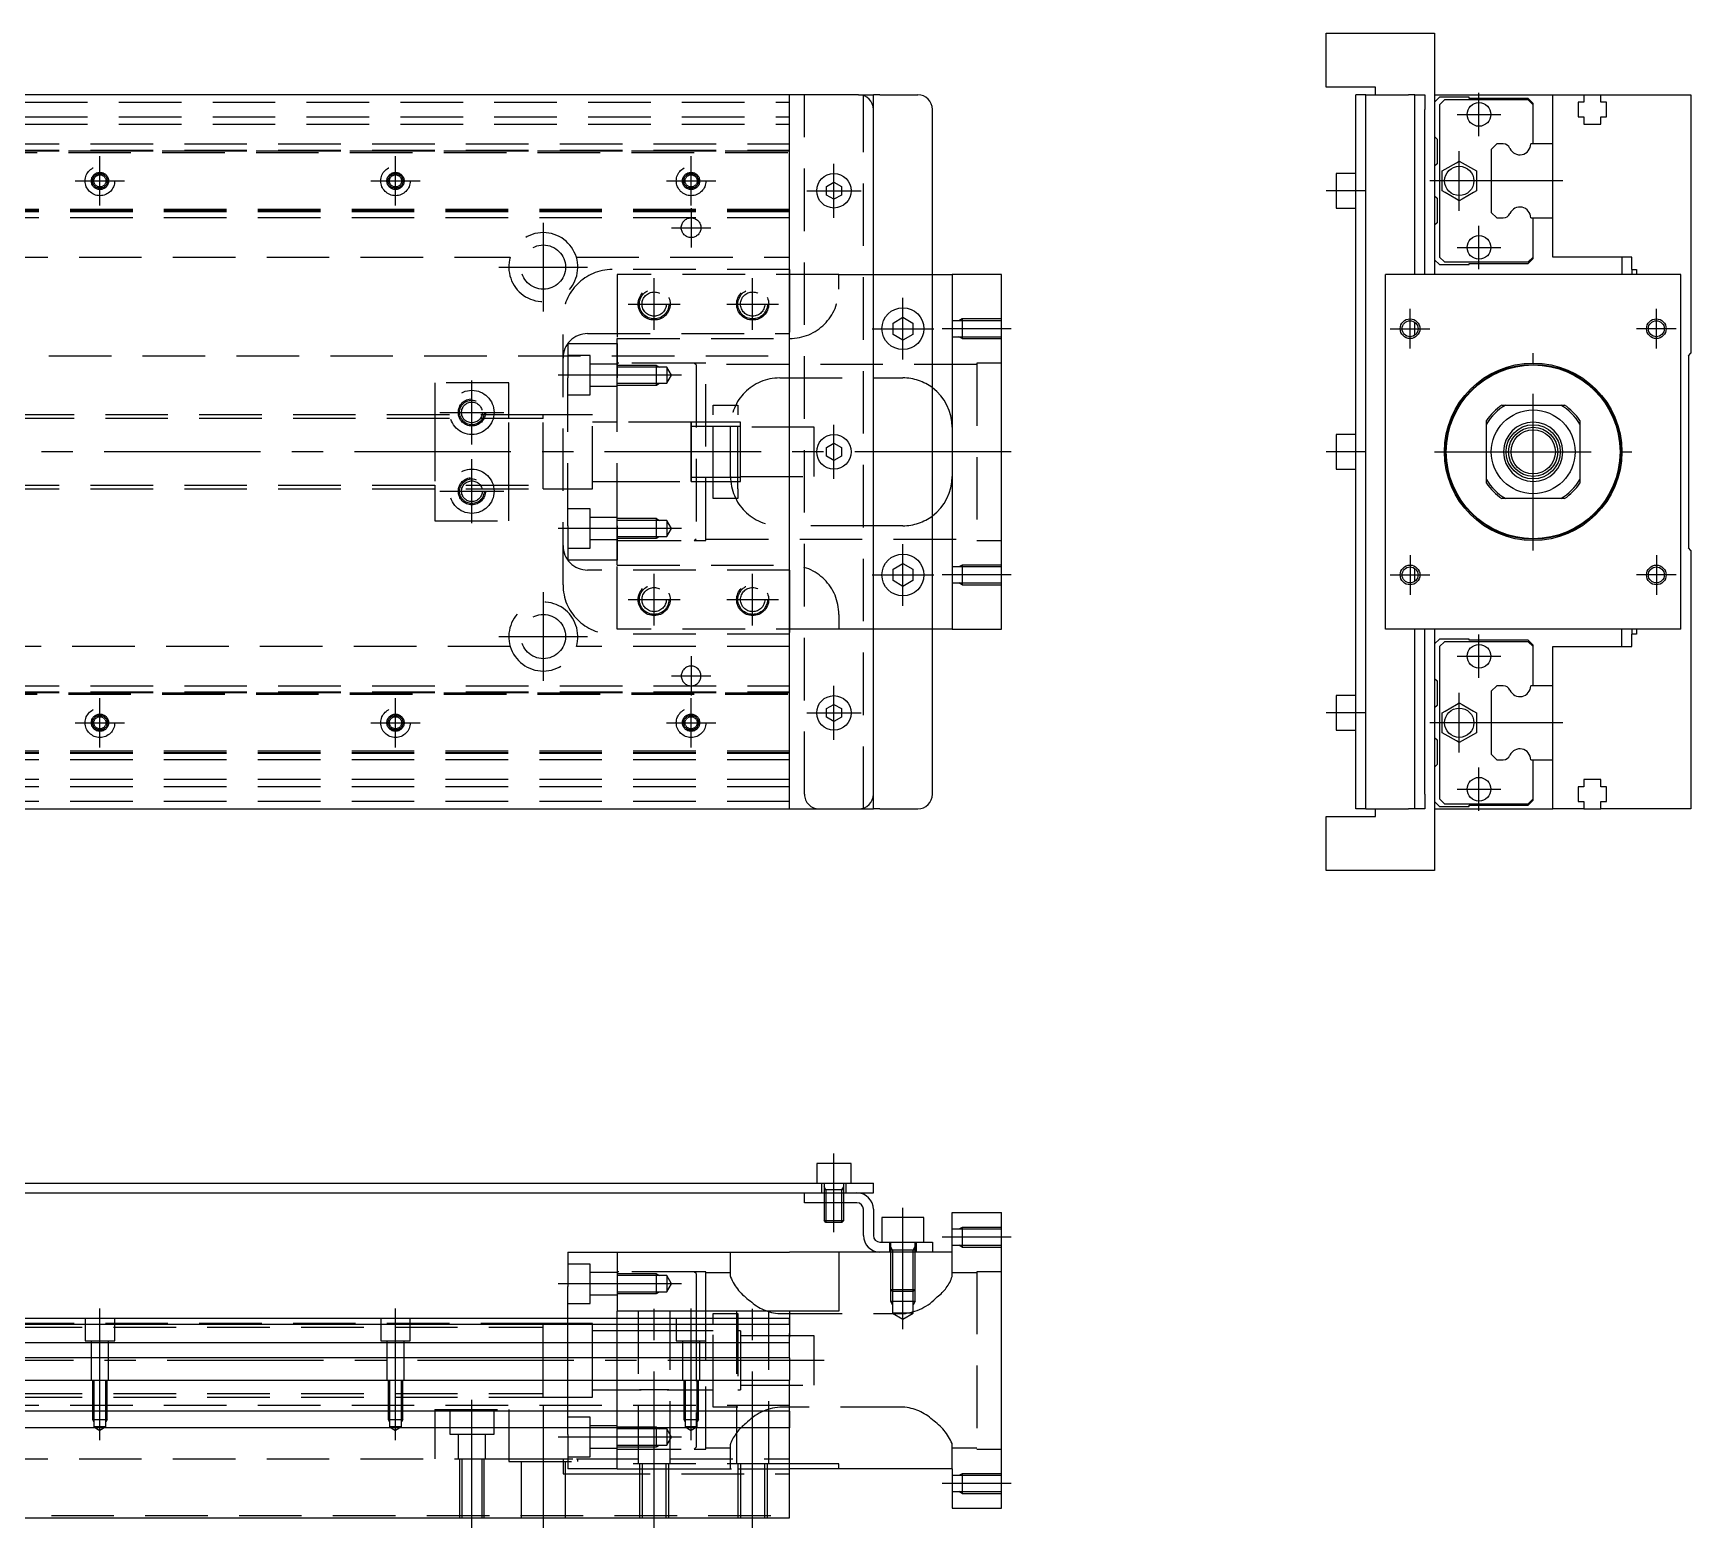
# Model space of a CAD drawing. Extents: x -101 to 643, y -22 to 303.
# Drawn here: x 306.4 to 642.9, y -2 to 301.5 of the extents above; entities that cross this region are included whole.
import ezdxf

# ---------------------------------------------------------------- set-up
doc = ezdxf.new("R2010")
doc.units = 0
doc.linetypes.add('CENTER', pattern=[50.8, 31.75, -6.35, 6.35, -6.35])
doc.linetypes.add('DASHED', pattern=[19.05, 12.7, -6.35])
doc.layers.get('0').update_dxf_attribs({"linetype": 'CONTINUOUS'})
doc.layers.add('CENTER', color=1, linetype='CENTER')

msp = doc.modelspace()

# ---------------------------------------------------------------- linework, layer by layer
at = {"color": 7, "linetype": 'CONTINUOUS'}
for p, q in [((568.94, 301.45), (590.94, 301.45)), ((568.94, 290.45), (568.94, 301.45)), ((590.94, 301.45), (590.94, 252.45)), ((578.94, 290.45), (568.94, 290.45)), ((578.94, 288.95), (578.94, 290.45)), ((474, 288.95), (-14, 288.95)), ((474, 288.95), (477, 288.95)), ((477, 285.95), (477, 288.95)), ((478.33, 288.95), (477, 288.95)), ((478.33, 288.95), (486, 288.95)), ((576.94, 288.95), (574.94, 288.95)), ((574.94, 285.95), (574.94, 288.95)), ((576.94, 288.95), (580.28, 288.95)), ((576.94, 285.95), (576.94, 288.95)), ((580.28, 288.95), (585.61, 288.95)), ((586.94, 288.95), (585.61, 288.95)), ((586.94, 288.95), (588.94, 288.95)), ((586.94, 285.95), (586.94, 288.95)), ((588.94, 288.95), (588.94, 285.95)), ((590.94, 288.95), (614.94, 288.95)), ((591.93, 288.45), (590.94, 287.46)), ((597.94, 288.45), (591.93, 288.45)), ((592.93, 287.9), (591.94, 286.91)), ((591.94, 286.91), (591.94, 255.99)), ((609.95, 287.9), (592.93, 287.9)), ((597.94, 288.2), (597.94, 288.45)), ((609.95, 288.2), (597.94, 288.2)), ((610.94, 287.2), (609.95, 288.2)), ((610.94, 286.9), (609.95, 287.9)), ((610.94, 286.9), (610.94, 287.2)), ((610.94, 278.95), (610.94, 286.9)), ((614.94, 288.95), (621.24, 288.95)), ((614.94, 278.95), (614.94, 288.95)), ((621.24, 287.45), (620.09, 287.45)), ((620.09, 287.45), (620.09, 284.45)), ((621.24, 288.95), (624.64, 288.95)), ((621.24, 288.95), (621.24, 287.45)), ((624.64, 287.45), (624.64, 288.95)), ((624.64, 288.95), (642.94, 288.95)), ((625.79, 287.45), (624.64, 287.45)), ((625.79, 284.45), (625.79, 287.45)), ((642.94, 288.95), (642.94, 236.45)), ((477, 146.95), (477, 285.95)), ((489, 146.95), (489, 285.95)), ((574.94, 146.95), (574.94, 285.95)), ((576.94, 146.95), (576.94, 285.95)), ((586.94, 252.45), (586.94, 285.95)), ((588.94, 252.45), (588.94, 285.95)), ((620.09, 284.45), (621.24, 284.45)), ((621.24, 284.45), (621.24, 282.95)), ((621.24, 282.95), (624.64, 282.95)), ((624.64, 282.95), (624.64, 284.45)), ((624.64, 284.45), (625.79, 284.45)), ((590.94, 280.45), (591.44, 279.95)), ((591.44, 279.95), (591.44, 274.95)), ((603.57, 278.95), (602.44, 277.83)), ((602.44, 277.83), (602.44, 265.07)), ((604.86, 278.95), (603.57, 278.95)), ((614.94, 278.95), (610.44, 278.95)), ((614.94, 263.95), (614.94, 278.95)), ((614.94, 263.95), (614.94, 278.95)), ((574.94, 272.95), (570.94, 272.95)), ((570.94, 272.95), (570.94, 269.45)), ((591.44, 274.95), (590.94, 274.45)), ((592.45, 273.47), (593.04, 273.81)), ((592.45, 272.79), (592.45, 273.47)), ((592.45, 270.11), (592.45, 272.79)), ((593.04, 273.81), (595.35, 275.14)), ((595.35, 275.14), (595.94, 275.49)), ((595.94, 275.49), (596.54, 275.14)), ((596.54, 275.14), (598.85, 273.81)), ((598.85, 273.81), (599.44, 273.47)), ((599.44, 273.47), (599.44, 272.79)), ((599.44, 272.79), (599.44, 270.11)), ((467.5, 270.32), (469, 271.18)), ((467.5, 268.58), (467.5, 270.32)), ((469, 271.18), (470.5, 270.32)), ((470.5, 270.32), (470.5, 268.58)), ((570.94, 269.45), (570.94, 265.95)), ((592.45, 269.43), (592.45, 270.11)), ((593.04, 269.09), (592.45, 269.43)), ((599.44, 269.43), (598.85, 269.09)), ((599.44, 270.11), (599.44, 269.43)), ((469, 267.72), (467.5, 268.58)), ((470.5, 268.58), (469, 267.72)), ((570.94, 265.95), (574.94, 265.95)), ((590.94, 268.45), (591.44, 267.95)), ((591.44, 267.95), (591.44, 262.95)), ((595.35, 267.76), (593.04, 269.09)), ((595.94, 267.41), (595.35, 267.76)), ((596.54, 267.76), (595.94, 267.41)), ((598.85, 269.09), (596.54, 267.76)), ((591.44, 262.95), (590.94, 262.45)), ((602.44, 265.07), (603.57, 263.95)), ((603.57, 263.95), (604.86, 263.95)), ((610.44, 263.95), (614.94, 263.95)), ((610.94, 256), (610.94, 263.95)), ((614.94, 255.95), (614.94, 263.95)), ((591.94, 255.99), (592.93, 255)), ((609.95, 255), (610.94, 256)), ((610.94, 255.7), (610.94, 256)), ((630.94, 255.95), (614.94, 255.95)), ((628.94, 255.95), (628.94, 252.45)), ((630.94, 253.45), (630.94, 255.95)), ((489, 252.45), (493, 252.45)), ((503, 252.45), (493, 252.45)), ((493, 252.45), (493, 180.45)), ((503, 180.45), (503, 252.45)), ((640.94, 252.45), (580.94, 252.45)), ((580.94, 180.45), (580.94, 252.45)), ((590.94, 255.44), (591.93, 254.45)), ((591.93, 254.45), (597.94, 254.45)), ((592.93, 255), (609.95, 255)), ((597.94, 254.45), (597.94, 254.7)), ((597.94, 254.7), (609.95, 254.7)), ((609.95, 254.7), (610.94, 255.7)), ((630.94, 253.45), (631.94, 253.45)), ((630.94, 253.45), (630.94, 252.45)), ((631.94, 253.45), (631.94, 252.45)), ((640.94, 180.45), (640.94, 252.45)), ((481, 242.6), (483, 243.76)), ((481, 240.3), (481, 242.6)), ((483, 243.76), (485, 242.6)), ((485, 242.6), (485, 240.3)), ((586.94, 240.17), (586.94, 242.73)), ((483, 239.14), (481, 240.3)), ((485, 240.3), (483, 239.14)), ((642.44, 235.95), (642.94, 236.45)), ((642.44, 235.95), (642.44, 196.95)), ((604.61, 225.95), (605.36, 225.95)), ((605.36, 225.95), (616.53, 225.95)), ((616.53, 225.95), (617.28, 225.95)), ((601.44, 222.03), (601.44, 222.79)), ((620.44, 222.79), (620.44, 222.03)), ((574.94, 219.95), (570.94, 219.95)), ((570.94, 219.95), (570.94, 216.45)), ((601.44, 210.87), (601.44, 222.03)), ((620.44, 222.03), (620.44, 210.87)), ((467.5, 217.32), (469, 218.18)), ((467.5, 215.58), (467.5, 217.32)), ((469, 214.72), (467.5, 215.58)), ((469, 218.18), (470.5, 217.32)), ((470.5, 215.58), (469, 214.72)), ((470.5, 217.32), (470.5, 215.58)), ((570.94, 216.45), (570.94, 212.95)), ((570.94, 212.95), (574.94, 212.95)), ((601.44, 210.11), (601.44, 210.87)), ((620.44, 210.87), (620.44, 210.11)), ((605.36, 206.95), (604.61, 206.95)), ((616.53, 206.95), (605.36, 206.95)), ((617.28, 206.95), (616.53, 206.95)), ((642.94, 196.45), (642.44, 196.95)), ((642.94, 196.45), (642.94, 143.95)), ((481, 192.6), (483, 193.76)), ((481, 190.3), (481, 192.6)), ((483, 193.76), (485, 192.6)), ((485, 192.6), (485, 190.3)), ((586.94, 190.17), (586.94, 192.73)), ((483, 189.14), (481, 190.3)), ((485, 190.3), (483, 189.14)), ((493, 180.45), (489, 180.45)), ((493, 180.45), (503, 180.45)), ((640.94, 180.45), (580.94, 180.45)), ((586.94, 146.95), (586.94, 180.45)), ((588.94, 146.95), (588.94, 180.45)), ((590.94, 180.45), (590.94, 131.45)), ((591.93, 178.45), (590.94, 177.46)), ((597.94, 178.45), (591.93, 178.45)), ((597.94, 178.2), (597.94, 178.45)), ((628.94, 176.95), (628.94, 180.45)), ((630.94, 180.45), (630.94, 179.45)), ((630.94, 176.95), (630.94, 179.45)), ((631.94, 179.45), (630.94, 179.45)), ((631.94, 180.45), (631.94, 179.45)), ((592.93, 177.9), (591.94, 176.91)), ((591.94, 176.91), (591.94, 145.99)), ((609.95, 177.9), (592.93, 177.9)), ((609.95, 178.2), (597.94, 178.2)), ((610.94, 177.2), (609.95, 178.2)), ((610.94, 176.9), (609.95, 177.9)), ((610.94, 176.9), (610.94, 177.2)), ((610.94, 168.95), (610.94, 176.9)), ((614.94, 176.95), (630.94, 176.95)), ((614.94, 168.95), (614.94, 176.95)), ((590.94, 170.45), (591.44, 169.95)), ((591.44, 169.95), (591.44, 164.95)), ((603.57, 168.95), (602.44, 167.83)), ((604.86, 168.95), (603.57, 168.95)), ((614.94, 168.95), (610.44, 168.95)), ((614.94, 153.95), (614.94, 168.95)), ((614.94, 153.95), (614.94, 168.95)), ((467.5, 164.32), (469, 165.18)), ((469, 165.18), (470.5, 164.32)), ((570.94, 166.95), (570.94, 163.45)), ((574.94, 166.95), (570.94, 166.95)), ((591.44, 164.95), (590.94, 164.45)), ((593.04, 163.81), (595.35, 165.14)), ((595.35, 165.14), (595.94, 165.49)), ((595.94, 165.49), (596.54, 165.14)), ((596.54, 165.14), (598.85, 163.81)), ((602.44, 167.83), (602.44, 155.07)), ((467.5, 162.58), (467.5, 164.32)), ((469, 161.72), (467.5, 162.58)), ((470.5, 162.58), (469, 161.72)), ((470.5, 164.32), (470.5, 162.58)), ((570.94, 163.45), (570.94, 159.95)), ((592.45, 163.47), (593.04, 163.81)), ((592.45, 162.79), (592.45, 163.47)), ((592.45, 160.11), (592.45, 162.79)), ((598.85, 163.81), (599.44, 163.47)), ((599.44, 163.47), (599.44, 162.79)), ((599.44, 162.79), (599.44, 160.11)), ((570.94, 159.95), (574.94, 159.95)), ((590.94, 158.45), (591.44, 157.95)), ((592.45, 159.43), (592.45, 160.11)), ((593.04, 159.09), (592.45, 159.43)), ((595.35, 157.76), (593.04, 159.09)), ((598.85, 159.09), (596.54, 157.76)), ((599.44, 159.43), (598.85, 159.09)), ((599.44, 160.11), (599.44, 159.43)), ((591.44, 157.95), (591.44, 152.95)), ((595.94, 157.41), (595.35, 157.76)), ((596.54, 157.76), (595.94, 157.41)), ((602.44, 155.07), (603.57, 153.95)), ((591.44, 152.95), (590.94, 152.45)), ((603.57, 153.95), (604.86, 153.95)), ((610.44, 153.95), (614.94, 153.95)), ((610.94, 146), (610.94, 153.95)), ((614.94, 143.95), (614.94, 153.95)), ((621.24, 148.45), (620.09, 148.45)), ((620.09, 148.45), (620.09, 145.45)), ((624.64, 149.95), (621.24, 149.95)), ((621.24, 149.95), (621.24, 148.45)), ((624.64, 148.45), (624.64, 149.95)), ((625.79, 148.45), (624.64, 148.45)), ((625.79, 145.45), (625.79, 148.45)), ((477, 143.95), (477, 146.95)), ((574.94, 143.95), (574.94, 146.95)), ((576.94, 143.95), (576.94, 146.95)), ((586.94, 143.95), (586.94, 146.95)), ((588.94, 146.95), (588.94, 143.95)), ((590.94, 145.44), (591.93, 144.45)), ((591.94, 145.99), (592.93, 145)), ((592.93, 145), (609.95, 145)), ((597.94, 144.45), (597.94, 144.7)), ((597.94, 144.7), (609.95, 144.7)), ((609.95, 145), (610.94, 146)), ((609.95, 144.7), (610.94, 145.7)), ((610.94, 145.7), (610.94, 146)), ((620.09, 145.45), (621.24, 145.45)), ((621.24, 145.45), (621.24, 143.95)), ((624.64, 145.45), (625.79, 145.45)), ((624.64, 143.95), (624.64, 145.45)), ((-14, 143.95), (474, 143.95)), ((280, 143.95), (460, 143.95)), ((474, 143.95), (477, 143.95)), ((478.33, 143.95), (477, 143.95)), ((478.33, 143.95), (486, 143.95)), ((568.94, 142.45), (578.94, 142.45)), ((568.94, 131.45), (568.94, 142.45)), ((576.94, 143.95), (574.94, 143.95)), ((576.94, 143.95), (580.28, 143.95)), ((578.94, 142.45), (578.94, 143.95)), ((580.28, 143.95), (585.61, 143.95)), ((586.94, 143.95), (585.61, 143.95)), ((588.94, 143.95), (586.94, 143.95)), ((590.94, 143.95), (614.94, 143.95)), ((591.93, 144.45), (597.94, 144.45)), ((621.24, 143.95), (614.94, 143.95)), ((621.24, 143.95), (624.64, 143.95)), ((642.94, 143.95), (624.64, 143.95)), ((590.94, 131.45), (568.94, 131.45)), ((472.5, 72), (465.5, 72)), ((465.5, 72), (465.5, 68)), ((472.5, 68), (472.5, 72)), ((280, 68), (474, 68)), ((474, 68), (477, 68)), ((477, 66), (477, 68)), ((280, 66), (466, 66)), ((463, 64), (463, 66)), ((466, 64), (463, 64)), ((466, 66), (473.67, 66)), ((466, 66), (473.67, 66)), ((473.67, 64), (466, 64)), ((467, 64), (467, 60.38)), ((471, 60.38), (471, 64)), ((473.67, 66), (474, 66)), ((474, 66), (477, 66)), ((475, 57.33), (475, 62.67)), ((477, 62.67), (477, 57.33)), ((478.75, 61), (478.75, 56)), ((487.25, 61), (478.75, 61)), ((487.25, 56), (487.25, 61)), ((493, 62), (503, 62)), ((493, 54), (493, 62)), ((503, 2), (503, 62)), ((467, 60.38), (471, 60.38)), ((467.38, 60), (467, 60.38)), ((470.62, 60), (467.38, 60)), ((470.62, 60), (471, 60.38)), ((415, 54), (415.36, 54)), ((415, 54), (415, 47.02)), ((415.36, 54), (424.64, 54)), ((424.64, 54), (425, 54)), ((425, 54), (460, 54)), ((425, 54), (425, 42)), ((470, 54), (460, 54)), ((478.33, 54), (470, 54)), ((470, 54), (470, 42)), ((478.33, 56), (486, 56)), ((486, 54), (478.33, 54)), ((486, 56), (489, 56)), ((489, 54), (486, 54)), ((489, 56), (489, 54)), ((493, 54), (489, 54)), ((415, 40.5), (415, 47.02)), ((460, 40.5), (275.5, 40.5)), ((380, 17.78), (380, 40.5)), ((470, 42), (425, 42)), ((425, 40.5), (425, 42)), ((440, 17.78), (440, 40.5)), ((460, 42), (460, 39.38)), ((460, 39.25), (460, 40.5)), ((460, 39.25), (275.5, 39.25)), ((410, 32.2), (410, 39.5)), ((460, 39.38), (460, 38.09)), ((460, 39.25), (460, 37.47)), ((460, 38.09), (460, 36.72)), ((460, 35.58), (460, 37.47)), ((460, 35.58), (275.5, 35.58)), ((460, 32.51), (460, 36.72)), ((460, 32.52), (460, 35.58)), ((460, 32.52), (275.5, 32.52)), ((460, 32.52), (460, 28)), ((460, 32.51), (460, 28)), ((0, 28), (460, 28)), ((460, 21.7), (460, 28)), ((460, 21.7), (460, 28)), ((460, 21.7), (0, 21.7)), ((460, 21.7), (460, 18.3)), ((460, 10), (460, 21.7)), ((460, 18.3), (0, 18.3)), ((460, 0), (460, 18.3)), ((470, 11), (460, 11)), ((470, 10), (470, 11)), ((470, 10), (460, 10)), ((493, 10), (470, 10)), ((493, 10), (493, 2)), ((0, 0), (460, 0)), ((493, 2), (503, 2))]:
    msp.add_line(p, q, dxfattribs=at)
at = {"color": 3, "linetype": 'DASHED'}
for p, q in [((0, 287.45), (460, 287.45)), ((460, 288.95), (280, 288.95)), ((460, 278.95), (460, 288.95)), ((463, 146.95), (463, 288.95)), ((475, 143.95), (475, 288.95)), ((0, 284.45), (460, 284.45)), ((0, 282.95), (460, 282.95)), ((275.5, 277.55), (460, 277.55)), ((275.5, 277.25), (460, 277.25)), ((280, 278.95), (460, 278.95)), ((280, 277.7), (460, 277.7)), ((280, 277.56), (460, 277.56)), ((460, 277.7), (460, 278.95)), ((460, 265.2), (460, 277.7)), ((460, 265.65), (275.5, 265.65)), ((460, 265.35), (275.5, 265.35)), ((460, 265.34), (280, 265.34)), ((460, 265.2), (280, 265.2)), ((460, 263.95), (280, 263.95)), ((460, 263.95), (460, 265.2)), ((460, 255.95), (460, 263.95)), ((296.71, 255.95), (403.29, 255.95)), ((416.71, 255.95), (460, 255.95)), ((460, 253.45), (460, 255.95)), ((460, 253.45), (460, 255.95)), ((460, 253.45), (424, 253.45)), ((470, 252.45), (425, 252.45)), ((425, 252.45), (425, 239.45)), ((460, 252.45), (460, 253.45)), ((460, 253.45), (460, 240.45)), ((460, 240.45), (460, 252.45)), ((470, 249.45), (470, 252.45)), ((470, 252.45), (477, 252.45)), ((477, 252.45), (489, 252.45)), ((414, 189.45), (414, 243.45)), ((495, 243.07), (493, 243.07)), ((495, 243.45), (494.34, 243.07)), ((503, 243.45), (495, 243.45)), ((495, 243.45), (495, 239.45)), ((503, 243.07), (495, 243.07)), ((419, 240.45), (460, 240.45)), ((425, 239.45), (460, 239.45)), ((425, 231.47), (425, 239.45)), ((460, 239.45), (460, 240.45)), ((460, 233.45), (460, 239.45)), ((493, 239.83), (495, 239.83)), ((495, 239.45), (494.34, 239.83)), ((495, 239.83), (503, 239.83)), ((495, 239.45), (503, 239.45)), ((61.97, 235.95), (460, 235.95)), ((415, 238.45), (415.36, 238.45)), ((415, 238.45), (415, 231.47)), ((419.5, 236.01), (415, 236.01)), ((415.36, 238.45), (424.64, 238.45)), ((419.5, 228.01), (419.5, 236.01)), ((424.64, 238.45), (425, 238.45)), ((425, 238.45), (425, 231.47)), ((425, 234.26), (419.5, 234.26)), ((425.3, 234.45), (425, 234.45)), ((431.15, 234.01), (425, 234.01)), ((431.15, 234.01), (425, 234.01)), ((431.5, 233.66), (425, 233.66)), ((440.64, 234.45), (425.3, 234.45)), ((440.64, 234.45), (425.3, 234.45)), ((433, 234.01), (431.15, 234.01)), ((433, 233.66), (431.5, 233.66)), ((433, 230.01), (433, 234.01)), ((433, 234.01), (433.61, 233.66)), ((435.1, 233.66), (433, 233.66)), ((436.05, 232.01), (435.1, 233.66)), ((435.1, 233.66), (435.1, 232.01)), ((441, 234.09), (440.64, 234.45)), ((443, 234.45), (440.64, 234.45)), ((441, 234.09), (441, 198.81)), ((443, 198.45), (443, 234.45)), ((498, 234.2), (443, 234.2)), ((460, 221.45), (460, 233.45)), ((503, 234.45), (498, 234.45)), ((498, 234.45), (498, 198.45)), ((403, 230.45), (388, 230.45)), ((388, 230.45), (388, 223.95)), ((403, 223.95), (403, 230.45)), ((415, 201.43), (415, 231.47)), ((419.5, 229.76), (425, 229.76)), ((425, 201.43), (425, 231.47)), ((425, 201.43), (425, 231.47)), ((425, 230.36), (431.5, 230.36)), ((425, 230.01), (431.15, 230.01)), ((425, 230.01), (431.15, 230.01)), ((431.15, 230.01), (433, 230.01)), ((431.5, 230.36), (433, 230.36)), ((433, 230.36), (435.1, 230.36)), ((433, 230.01), (433.61, 230.36)), ((435.1, 230.36), (436.05, 232.01)), ((435.1, 232.01), (435.1, 230.36)), ((458, 231.45), (477, 231.45)), ((477, 231.45), (483, 231.45)), ((415, 228.01), (419.5, 228.01)), ((444.5, 225.95), (449.5, 225.95)), ((444.5, 223.95), (444.5, 225.95)), ((449.5, 225.95), (449.5, 223.95)), ((410, 223.95), (280, 223.95)), ((410, 223.2), (280, 223.2)), ((388, 223.95), (388, 223.2)), ((388, 223.2), (388, 209.7)), ((403, 223.2), (403, 223.95)), ((403, 209.7), (403, 223.2)), ((410, 223.95), (409.99, 223.95)), ((410, 223.4), (410, 223.95)), ((410, 223.2), (410, 223.95)), ((410, 208.95), (410, 223.95)), ((415, 223.95), (410, 223.95)), ((410, 223.95), (410, 223.95)), ((410, 209.5), (410, 223.4)), ((410, 209.7), (410, 223.2)), ((420, 223.95), (415, 223.95)), ((420, 208.95), (420, 223.95)), ((425, 222.45), (420, 222.45)), ((440, 222.45), (425, 222.45)), ((440, 222.45), (440, 210.45)), ((440, 210.45), (440, 222.45)), ((440, 222.45), (440, 222.45)), ((440, 222.45), (440, 222.45)), ((441, 222.45), (440, 222.45)), ((444.5, 222.45), (441, 222.45)), ((444.5, 208.95), (444.5, 223.95)), ((449.5, 222.45), (444.5, 222.45)), ((449.5, 208.95), (449.5, 223.95)), ((450, 222.45), (449.5, 222.45)), ((450, 210.45), (450, 222.45)), ((441, 221.57), (440, 221.57)), ((444.5, 221.57), (441, 221.57)), ((449.5, 221.57), (444.5, 221.57)), ((448, 211.45), (448, 221.45)), ((450, 221.57), (449.5, 221.57)), ((465, 221.45), (450, 221.45)), ((460, 211.45), (460, 221.45)), ((465, 211.45), (465, 221.45)), ((280, 209.7), (410, 209.7)), ((280, 208.95), (410, 208.95)), ((388, 209.7), (388, 208.95)), ((388, 208.95), (388, 202.45)), ((403, 208.95), (403, 209.7)), ((403, 202.45), (403, 208.95)), ((409.99, 208.95), (410, 208.95)), ((410, 208.95), (410, 209.7)), ((410, 208.95), (410, 209.5)), ((410, 208.95), (415, 208.95)), ((410, 208.95), (410, 208.95)), ((415, 208.95), (420, 208.95)), ((420, 210.45), (425, 210.45)), ((425, 210.45), (440, 210.45)), ((440, 211.32), (441, 211.32)), ((440, 210.45), (440, 210.45)), ((440, 210.45), (441, 210.45)), ((440, 210.45), (440, 210.45)), ((440, 210.45), (440, 210.45)), ((441, 211.32), (444.5, 211.32)), ((441, 210.45), (444.5, 210.45)), ((444.5, 211.32), (449.5, 211.32)), ((444.5, 210.45), (449.5, 210.45)), ((444.5, 206.95), (444.5, 208.95)), ((449.5, 211.32), (450, 211.32)), ((449.5, 210.45), (450, 210.45)), ((449.5, 208.95), (449.5, 206.95)), ((450, 211.45), (465, 211.45)), ((460, 199.45), (460, 211.45)), ((449.5, 206.95), (444.5, 206.95)), ((388, 202.45), (403, 202.45)), ((419.5, 204.89), (415, 204.89)), ((419.5, 196.89), (419.5, 204.89)), ((425, 203.14), (419.5, 203.14)), ((431.15, 202.89), (425, 202.89)), ((431.15, 202.89), (425, 202.89)), ((431.5, 202.54), (425, 202.54)), ((433, 202.89), (431.15, 202.89)), ((433, 202.54), (431.5, 202.54)), ((433, 198.89), (433, 202.89)), ((433, 202.89), (433.61, 202.54)), ((435.1, 202.54), (433, 202.54)), ((436.05, 200.89), (435.1, 202.54)), ((435.1, 202.54), (435.1, 200.89)), ((415, 201.43), (415, 194.45)), ((419.5, 198.64), (425, 198.64)), ((425, 201.43), (425, 194.45)), ((425, 193.45), (425, 201.43)), ((425, 199.24), (431.5, 199.24)), ((425, 198.89), (431.15, 198.89)), ((425, 198.89), (431.15, 198.89)), ((425, 198.89), (431.15, 198.89)), ((431.15, 198.89), (433, 198.89)), ((431.5, 199.24), (433, 199.24)), ((433, 199.24), (435.1, 199.24)), ((433, 198.89), (433.61, 199.24)), ((435.1, 199.24), (436.05, 200.89)), ((435.1, 200.89), (435.1, 199.24)), ((440.64, 198.45), (441, 198.81)), ((443, 198.7), (498, 198.7)), ((477, 201.45), (458, 201.45)), ((460, 193.45), (460, 199.45)), ((483, 201.45), (477, 201.45)), ((415, 196.89), (419.5, 196.89)), ((425, 198.45), (425.3, 198.45)), ((425.3, 198.45), (440.64, 198.45)), ((425.3, 198.45), (440.64, 198.45)), ((440.64, 198.45), (443, 198.45)), ((498, 198.45), (503, 198.45)), ((415.36, 194.45), (415, 194.45)), ((424.64, 194.45), (415.36, 194.45)), ((460, 192.45), (419, 192.45)), ((425, 194.45), (424.64, 194.45)), ((425, 193.45), (460, 193.45)), ((425, 180.45), (425, 193.45)), ((460, 192.45), (460, 193.45)), ((460, 180.45), (460, 192.45)), ((460, 192.45), (460, 179.45)), ((495, 193.07), (493, 193.07)), ((495, 193.45), (494.34, 193.07)), ((495, 193.45), (495, 189.45)), ((503, 193.45), (495, 193.45)), ((503, 193.07), (495, 193.07)), ((493, 189.83), (495, 189.83)), ((495, 189.45), (494.34, 189.83)), ((495, 189.83), (503, 189.83)), ((495, 189.45), (503, 189.45)), ((470, 183.45), (470, 180.45)), ((460, 179.45), (424, 179.45)), ((470, 180.45), (425, 180.45)), ((460, 179.45), (460, 180.45)), ((460, 176.95), (460, 179.45)), ((460, 176.95), (460, 179.45)), ((477, 180.45), (470, 180.45)), ((489, 180.45), (477, 180.45)), ((403.29, 176.95), (296.71, 176.95)), ((460, 176.95), (416.71, 176.95)), ((460, 168.95), (460, 176.95)), ((280, 168.95), (460, 168.95)), ((460, 167.7), (460, 168.95)), ((275.5, 167.55), (460, 167.55)), ((275.5, 167.25), (460, 167.25)), ((280, 167.7), (460, 167.7)), ((280, 167.56), (460, 167.56)), ((460, 155.2), (460, 167.7)), ((460, 155.65), (275.5, 155.65)), ((460, 155.35), (275.5, 155.35)), ((460, 155.34), (280, 155.34)), ((460, 155.2), (280, 155.2)), ((460, 153.95), (460, 155.2)), ((460, 153.95), (280, 153.95)), ((460, 143.95), (460, 153.95)), ((460, 149.95), (0, 149.95)), ((460, 148.45), (0, 148.45)), ((460, 145.45), (0, 145.45)), ((466.5, 68), (466.5, 66)), ((467, 68), (467, 66.6)), ((471, 66.6), (471, 68)), ((471.5, 66), (471.5, 68)), ((467.38, 66.6), (467, 67.26)), ((469, 66.6), (467, 66.6)), ((471, 66.6), (467, 66.6)), ((471, 66.6), (467, 66.6)), ((467, 66.6), (467, 66.59)), ((467, 66.6), (467, 66)), ((467, 66.6), (467, 66.6)), ((467, 66), (467, 64)), ((467, 66), (467, 64)), ((467.38, 66.6), (467.38, 66)), ((467.38, 66), (467.38, 64)), ((470.62, 66.6), (471, 67.26)), ((470.62, 66), (470.62, 66.6)), ((470.62, 64), (470.62, 66)), ((471, 66.59), (471, 66.6)), ((471, 66.6), (471, 66.6)), ((471, 66), (471, 66.6)), ((471, 64), (471, 66)), ((471, 64), (471, 66)), ((495, 58.62), (493, 58.62)), ((495, 59), (494.34, 58.62)), ((495, 59), (495, 55)), ((503, 59), (495, 59)), ((503, 58.62), (495, 58.62)), ((448, 49.03), (448, 54)), ((480.25, 56), (480.25, 54)), ((480.5, 56), (480.5, 54.4)), ((480.9, 54.4), (480.5, 55.09)), ((485.5, 54.4), (480.5, 54.4)), ((485.5, 54.4), (480.5, 54.4)), ((483, 54.4), (480.5, 54.4)), ((480.5, 54.4), (480.5, 54.39)), ((480.5, 54.4), (480.5, 54.4)), ((480.5, 54.4), (480.5, 54)), ((480.5, 54), (480.5, 44)), ((480.9, 54.4), (480.9, 54)), ((480.9, 54), (480.9, 46)), ((485.1, 54.4), (485.5, 55.09)), ((485.1, 54), (485.1, 54.4)), ((485.1, 46), (485.1, 54)), ((485.5, 54.4), (485.5, 56)), ((485.5, 54.39), (485.5, 54.4)), ((485.5, 54), (485.5, 54.4)), ((485.5, 54.4), (485.5, 54.4)), ((485.5, 46.4), (485.5, 54)), ((485.75, 54), (485.75, 56)), ((493, 55.38), (495, 55.38)), ((493, 49.03), (493, 54)), ((495, 55), (494.34, 55.38)), ((495, 55.38), (503, 55.38)), ((495, 55), (503, 55)), ((419.5, 51.56), (415, 51.56)), ((419.5, 43.56), (419.5, 51.56)), ((425, 49.81), (419.5, 49.81)), ((425.3, 50), (425, 50)), ((431.15, 49.56), (425, 49.56)), ((431.15, 49.56), (425, 49.56)), ((431.5, 49.21), (425, 49.21)), ((440.64, 50), (425.3, 50)), ((433, 49.56), (431.15, 49.56)), ((433, 49.21), (431.5, 49.21)), ((433, 45.56), (433, 49.56)), ((433, 49.56), (433.61, 49.21)), ((435.1, 49.21), (433, 49.21)), ((436.05, 47.56), (435.1, 49.21)), ((435.1, 49.21), (435.1, 47.56)), ((435.1, 45.91), (436.05, 47.56)), ((435.1, 47.56), (435.1, 45.91)), ((443, 50), (440.64, 50)), ((441, 49.64), (440.64, 50)), ((441, 49.64), (441, 42)), ((443, 40.5), (443, 50)), ((448, 49.75), (443, 49.75)), ((448, 49.03), (448.01, 48.9)), ((498, 49.75), (493, 49.75)), ((503, 50), (498, 50)), ((498, 50), (498, 14)), ((419.5, 45.31), (425, 45.31)), ((425, 45.91), (431.5, 45.91)), ((425, 45.56), (431.15, 45.56)), ((425, 45.56), (431.15, 45.56)), ((431.15, 45.56), (433, 45.56)), ((431.5, 45.91), (433, 45.91)), ((431.5, 45.91), (433, 45.91)), ((433, 45.91), (435.1, 45.91)), ((433, 45.56), (433.61, 45.91)), ((480.5, 46.4), (480.9, 46)), ((480.5, 46.4), (485.5, 46.4)), ((480.5, 44), (485.5, 44)), ((480.5, 44), (480.9, 43.31)), ((485.1, 46), (480.9, 46)), ((480.9, 46), (480.9, 44)), ((480.9, 44), (480.9, 41.57)), ((485.1, 46), (485.5, 46.4)), ((485.1, 44), (485.1, 46)), ((485.1, 41.57), (485.1, 44)), ((485.5, 44), (485.1, 43.31)), ((485.5, 44), (485.5, 46.4)), ((317, 40.49), (317, 35.99)), ((323, 35.99), (323, 40.49)), ((377, 40.49), (377, 35.99)), ((383, 35.99), (383, 40.49)), ((415, 43.56), (419.5, 43.56)), ((415, 28), (415, 40.5)), ((425, 28), (425, 40.5)), ((429.25, 42), (429.25, 11)), ((435.75, 11), (435.75, 42)), ((437, 40.49), (437, 35.99)), ((441, 42), (441, 40.5)), ((441, 40.5), (441, 18.3)), ((443, 36), (443, 40.5)), ((443, 35.99), (443, 40.49)), ((444.5, 41.5), (449.5, 41.5)), ((444.5, 40.5), (444.5, 41.5)), ((444.5, 39.5), (444.5, 40.5)), ((449.25, 42), (449.25, 11)), ((449.5, 41.5), (449.5, 22.5)), ((455.75, 11), (455.75, 42)), ((458, 41.49), (483, 41.49)), ((483, 41.57), (480.9, 41.57)), ((480.9, 41.57), (483, 40.36)), ((485.1, 41.57), (483, 41.57)), ((483, 40.36), (485.1, 41.57)), ((37, 38.75), (409.99, 38.75)), ((410, 39.5), (275.5, 39.5)), ((410, 39.5), (409.99, 39.5)), ((410, 38.95), (410, 39.5)), ((415, 39.5), (410, 39.5)), ((410, 39.5), (410, 39.5)), ((410, 32.2), (410, 38.95)), ((420, 39.5), (415, 39.5)), ((420, 32), (420, 39.5)), ((425, 38), (420, 38)), ((429.5, 38), (425, 38)), ((435.5, 38), (429.5, 38)), ((437.25, 38), (435.5, 38)), ((440, 38), (437.25, 38)), ((441, 38), (440, 38)), ((442.75, 38), (441, 38)), ((444.5, 38), (442.75, 38)), ((444.5, 24.5), (444.5, 39.5)), ((450, 38), (449.5, 38)), ((450, 38), (450, 26)), ((317, 35.99), (323, 35.99)), ((318.25, 35.99), (318.25, 27.99)), ((321.75, 27.99), (321.75, 35.99)), ((377, 35.99), (383, 35.99)), ((378.25, 35.99), (378.25, 27.99)), ((381.75, 27.99), (381.75, 35.99)), ((437, 35.99), (443, 35.99)), ((438.25, 35.99), (438.25, 27.99)), ((441.75, 27.99), (441.75, 35.99)), ((443, 32), (443, 36)), ((455.5, 37), (450, 37)), ((460, 37), (455.5, 37)), ((465, 37), (460, 37)), ((465, 32), (465, 37)), ((410, 31.8), (410, 32.2)), ((410, 28), (410, 31.8)), ((420, 28), (420, 32)), ((443, 14), (443, 32)), ((465, 27), (465, 32)), ((318.5, 27.99), (318.5, 22.24)), ((318.5, 27.99), (318.5, 22.24)), ((318.77, 27.99), (318.77, 21.99)), ((321.23, 21.99), (321.23, 27.99)), ((321.5, 22.24), (321.5, 27.99)), ((321.5, 22.24), (321.5, 27.99)), ((378.5, 27.99), (378.5, 22.24)), ((378.5, 27.99), (378.5, 22.24)), ((378.77, 27.99), (378.77, 21.99)), ((381.23, 21.99), (381.23, 27.99)), ((381.5, 22.24), (381.5, 27.99)), ((381.5, 22.24), (381.5, 27.99)), ((410, 25.05), (410, 28)), ((415, 21.7), (415, 28)), ((420, 24.5), (420, 28)), ((425, 21.7), (425, 28)), ((438.5, 27.99), (438.5, 22.24)), ((438.5, 27.99), (438.5, 22.24)), ((438.77, 27.99), (438.77, 21.99)), ((441.23, 21.99), (441.23, 27.99)), ((441.5, 22.24), (441.5, 27.99)), ((441.5, 22.24), (441.5, 27.99)), ((450, 27), (465, 27)), ((37, 25.25), (409.99, 25.25)), ((37, 24.5), (409.99, 24.5)), ((409.99, 24.5), (410, 24.5)), ((410, 24.5), (410, 25.05)), ((410, 24.5), (415, 24.5)), ((410, 24.5), (410, 24.5)), ((410, 24.5), (410, 24.5)), ((415, 24.5), (420, 24.5)), ((420, 26), (425, 26)), ((425, 26), (429.4, 26)), ((429.4, 26), (429.5, 26)), ((429.85, 26), (429.5, 26)), ((429.5, 26), (429.85, 26)), ((435.5, 26), (429.5, 26)), ((435.15, 26), (429.85, 26)), ((435.5, 26), (435.15, 26)), ((435.15, 26), (435.5, 26)), ((435.5, 26), (435.6, 26)), ((435.6, 26), (440, 26)), ((440, 26), (444.5, 26)), ((444.5, 22.5), (444.5, 24.5)), ((449.5, 26), (450, 26)), ((460, 22.85), (0, 22.85)), ((318.5, 22.24), (318.5, 21.69)), ((318.5, 21.69), (318.5, 19.99)), ((318.77, 21.99), (318.77, 19.99)), ((321.23, 19.99), (321.23, 21.99)), ((321.5, 21.69), (321.5, 22.24)), ((321.5, 19.99), (321.5, 21.69)), ((378.5, 22.24), (378.5, 21.69)), ((378.5, 21.69), (378.5, 19.99)), ((378.77, 21.99), (378.77, 19.99)), ((381.23, 19.99), (381.23, 21.99)), ((381.5, 21.69), (381.5, 22.24)), ((381.5, 19.99), (381.5, 21.69)), ((388, 22), (403, 22)), ((388, 22), (388, 21.7)), ((388, 21.7), (388, 18.3)), ((391, 22), (391, 17)), ((400, 17), (400, 22)), ((403, 22), (403, 21.7)), ((403, 21.7), (403, 18.3)), ((415, 18.3), (415, 21.7)), ((419.5, 20.44), (415, 20.44)), ((419.5, 12.44), (419.5, 20.44)), ((425, 18.3), (425, 21.7)), ((438.5, 22.24), (438.5, 21.69)), ((438.5, 21.69), (438.5, 19.99)), ((438.77, 21.99), (438.77, 19.99)), ((441.23, 19.99), (441.23, 21.99)), ((441.5, 21.69), (441.5, 22.24)), ((441.5, 19.99), (441.5, 21.69)), ((449.5, 22.5), (444.5, 22.5)), ((483, 22.51), (458, 22.51)), ((318.5, 19.99), (321.5, 19.99)), ((318.5, 19.99), (318.77, 19.52)), ((318.77, 19.99), (318.77, 18.49)), ((318.77, 18.49), (321.23, 18.49)), ((321.23, 18.49), (318.77, 18.49)), ((318.77, 18.49), (320, 17.78)), ((321.23, 18.49), (320, 17.78)), ((321.5, 19.99), (321.23, 19.52)), ((321.23, 18.49), (321.23, 19.99)), ((378.5, 19.99), (381.5, 19.99)), ((378.5, 19.99), (378.77, 19.52)), ((378.77, 19.99), (378.77, 18.49)), ((378.77, 18.49), (381.23, 18.49)), ((381.23, 18.49), (378.77, 18.49)), ((378.77, 18.49), (380, 17.78)), ((381.23, 18.49), (380, 17.78)), ((381.5, 19.99), (381.23, 19.52)), ((381.23, 18.49), (381.23, 19.99)), ((388, 18.3), (388, 12)), ((391, 17), (400, 17)), ((392.75, 17), (392.75, 12)), ((398.25, 12), (398.25, 17)), ((403, 18.3), (403, 12)), ((415, 16.98), (415, 18.3)), ((415, 16.98), (415, 12)), ((425, 18.69), (419.5, 18.69)), ((431.15, 18.44), (425, 18.44)), ((431.15, 18.44), (425, 18.44)), ((425, 11), (425, 18.3)), ((431.5, 18.09), (425, 18.09)), ((433, 18.44), (431.15, 18.44)), ((433, 18.09), (431.5, 18.09)), ((433, 14.44), (433, 18.44)), ((433, 18.44), (433.61, 18.09)), ((435.1, 18.09), (433, 18.09)), ((436.05, 16.44), (435.1, 18.09)), ((435.1, 18.09), (435.1, 16.44)), ((438.5, 19.99), (441.5, 19.99)), ((438.5, 19.99), (438.77, 19.52)), ((438.77, 19.99), (438.77, 18.49)), ((438.77, 18.49), (441.23, 18.49)), ((441.23, 18.49), (438.77, 18.49)), ((438.77, 18.49), (440, 17.78)), ((441.23, 18.49), (440, 17.78)), ((441, 18.3), (441, 14.36)), ((441.5, 19.99), (441.23, 19.52)), ((441.23, 18.49), (441.23, 19.99)), ((419.5, 14.19), (425, 14.19)), ((425, 14.79), (431.5, 14.79)), ((425, 14.44), (431.15, 14.44)), ((425, 14.44), (431.15, 14.44)), ((425, 14), (425.3, 14)), ((425.3, 14), (440.64, 14)), ((431.15, 14.44), (433, 14.44)), ((431.5, 14.79), (433, 14.79)), ((433, 14.79), (435.1, 14.79)), ((433, 14.44), (433.61, 14.79)), ((435.1, 14.79), (436.05, 16.44)), ((435.1, 16.44), (435.1, 14.79)), ((440.64, 14), (441, 14.36)), ((440.64, 14), (443, 14)), ((443, 14.25), (448, 14.25)), ((448.01, 15.12), (448, 14.97)), ((448, 10), (448, 14.97)), ((493, 14.97), (492.99, 15.1)), ((493, 10), (493, 14.97)), ((493, 14.25), (498, 14.25)), ((498, 14), (503, 14)), ((296.71, 12), (403.29, 12)), ((393, 12), (393, 0)), ((393.43, 12), (393.43, 0)), ((397.57, 0), (397.57, 12)), ((398, 0), (398, 12)), ((403, 12), (403, 11.5)), ((403, 11.5), (417, 11.5)), ((403.29, 12), (416.71, 12)), ((405.5, 11.5), (405.5, 0)), ((414, 12), (414, 11)), ((414, 11), (414, 9)), ((414.5, 0), (414.5, 11.5)), ((415, 12.44), (419.5, 12.44)), ((415, 12), (415, 10)), ((416.71, 12), (460, 12)), ((417, 11.5), (417, 12)), ((425, 10), (425, 11)), ((460, 11), (425, 11)), ((429.5, 11), (429.5, 0)), ((430.04, 11), (430.04, 0)), ((434.96, 0), (434.96, 11)), ((435.5, 0), (435.5, 11)), ((449.5, 11), (449.5, 0)), ((450.04, 11), (450.04, 0)), ((454.96, 0), (454.96, 11)), ((455.5, 0), (455.5, 11)), ((414, 9), (419, 9)), ((415.36, 10), (415, 10)), ((424.64, 10), (415.36, 10)), ((419, 9), (460, 9)), ((425, 10), (424.64, 10)), ((425, 10), (429.5, 10)), ((429.5, 10), (435.5, 10)), ((435.5, 10), (449.5, 10)), ((449.5, 10), (455.5, 10)), ((455.5, 10), (460, 10)), ((495, 8.62), (493, 8.62)), ((495, 9), (494.34, 8.62)), ((495, 9), (495, 5)), ((503, 9), (495, 9)), ((503, 8.62), (495, 8.62)), ((493, 5.38), (495, 5.38)), ((495, 5), (494.34, 5.38)), ((495, 5.38), (503, 5.38)), ((495, 5), (503, 5)), ((62.5, 0.5), (460, 0.5))]:
    msp.add_line(p, q, dxfattribs=at)
at = {"color": 3, "linetype": 'CONTINUOUS'}
for p, q in [((467.38, 64), (467.38, 60)), ((470.62, 60), (470.62, 64))]:
    msp.add_line(p, q, dxfattribs=at)
at = {"color": 7, "linetype": 'CONTINUOUS'}
for centre, radius in [((599.94, 284.95), 2.4), ((469, 269.45), 3.5), ((595.94, 271.45), 2.97), ((599.94, 257.95), 2.4), ((483, 241.45), 4.25), ((585.94, 241.45), 1.62), ((635.94, 241.45), 1.62), ((610.94, 216.45), 18), ((610.94, 216.45), 17.75), ((610.94, 216.45), 17.64), ((610.94, 216.45), 8.5), ((469, 216.45), 3.5), ((610.94, 216.45), 5.5), ((610.94, 216.45), 5), ((610.94, 216.45), 4.5), ((483, 191.45), 4.25), ((585.94, 191.45), 1.62), ((635.94, 191.45), 1.62), ((599.94, 174.95), 2.4), ((469, 163.45), 3.5), ((595.94, 161.45), 2.97), ((599.94, 147.95), 2.4)]:
    msp.add_circle(centre, radius, dxfattribs=at)
at = {"color": 3, "linetype": 'DASHED'}
for centre, radius in [((320, 271.45), 3), ((320, 271.45), 1.75), ((320, 271.45), 1.5), ((320, 271.45), 1.23), ((380, 271.45), 3), ((380, 271.45), 1.75), ((380, 271.45), 1.5), ((380, 271.45), 1.23), ((440, 271.45), 3), ((440, 271.45), 1.75), ((440, 271.45), 1.5), ((440, 271.45), 1.23), ((440, 261.95), 2), ((410, 253.95), 4.5), ((432.5, 246.45), 3.25), ((432.5, 246.45), 3), ((452.5, 246.45), 3.25), ((452.5, 246.45), 3), ((432.5, 246.45), 2.46), ((452.5, 246.45), 2.46), ((395.5, 224.45), 4.5), ((395.5, 224.45), 2.75), ((395.5, 224.45), 2.5), ((395.5, 224.45), 2.1), ((395.5, 208.45), 4.5), ((395.5, 208.45), 2.75), ((395.5, 208.45), 2.5), ((395.5, 208.45), 2.1), ((432.5, 186.45), 3.25), ((432.5, 186.45), 3), ((432.5, 186.45), 2.46), ((452.5, 186.45), 3.25), ((452.5, 186.45), 3), ((452.5, 186.45), 2.46), ((410, 178.95), 4.5), ((320, 161.45), 3), ((320, 161.45), 1.75), ((320, 161.45), 1.5), ((320, 161.45), 1.23), ((380, 161.45), 3), ((380, 161.45), 1.75), ((380, 161.45), 1.5), ((380, 161.45), 1.23), ((440, 161.45), 3), ((440, 161.45), 1.75), ((440, 161.45), 1.5), ((440, 161.45), 1.23)]:
    msp.add_circle(centre, radius, dxfattribs=at)
at = {"color": 3, "linetype": 'CONTINUOUS'}
for centre in [(585.94, 241.45), (635.94, 241.45), (585.94, 191.45), (635.94, 191.45)]:
    msp.add_circle(centre, 2, dxfattribs=at)
at = {"color": 7, "linetype": 'CONTINUOUS'}
for centre, radius, start, end in [((474, 285.95), 3, 0, 90), ((486, 285.95), 3, 0, 90), ((604.86, 277.45), 1.5, 23.9165, 90), ((608.24, 278.95), 2.2, 203.9165, 0), ((608.24, 263.95), 2.2, 0, 156.0835), ((604.86, 265.45), 1.5, 270, 336.0835), ((483, 221.45), 10, 0, 53.1301), ((610.94, 216.45), 11.02, 120.4483, 149.5517), ((610.94, 216.45), 11.42, 123.7066, 146.2934), ((610.94, 216.45), 11.02, 30.4483, 59.5517), ((610.94, 216.45), 11.42, 33.7066, 56.2934), ((610.94, 216.45), 6, 180, 90), ((610.94, 216.45), 6, 180, 90), ((610.94, 216.45), 6, 90, 180), ((610.94, 216.45), 6, 90, 180), ((483, 211.45), 10, 306.8699, 0), ((610.94, 216.45), 11.02, 210.4483, 239.5517), ((610.94, 216.45), 11.42, 213.7066, 236.2934), ((610.94, 216.45), 11.02, 300.4483, 329.5517), ((610.94, 216.45), 11.42, 303.7066, 326.2934), ((604.86, 167.45), 1.5, 23.9165, 90), ((608.24, 168.95), 2.2, 203.9165, 0), ((604.86, 155.45), 1.5, 270, 336.0835), ((608.24, 153.95), 2.2, 0, 156.0835), ((474, 146.95), 3, 270, 0), ((486, 146.95), 3, 270, 0), ((473.67, 62.67), 3.33, 0, 90), ((473.67, 62.67), 1.33, 0, 90), ((478.33, 57.33), 3.33, 180, 270), ((478.33, 57.33), 1.33, 180, 270)]:
    msp.add_arc(centre, radius, start, end, dxfattribs=at)
at = {"color": 3, "linetype": 'DASHED'}
for centre, radius, start, end in [((410, 253.95), 7, 16.6015, 163.3985), ((410, 253.95), 7, 163.3985, 16.6015), ((424, 243.45), 10, 90, 180), ((460, 249.45), 10, 270, 0), ((419, 235.45), 5, 90, 180), ((458, 221.45), 10, 90, 180), ((483, 221.45), 10, 53.1301, 90), ((458, 211.45), 10, 180, 270), ((483, 211.45), 10, 270, 306.8699), ((419, 197.45), 5, 180, 270), ((460, 183.45), 10, 0, 90), ((424, 189.45), 10, 180, 270), ((410, 178.95), 7, 343.3985, 196.6015), ((410, 178.95), 7, 196.6015, 343.3985), ((440, 170.95), 2, 90, 270), ((440, 170.95), 2, 270, 90), ((380, 161.45), 1.25, 60, 120), ((466, 146.95), 3, 180, 270), ((457.96, 53.09), 10.79, 202.8017, 236.44), ((485.26, 51.57), 8.14, 305.354, 341.8732), ((458.61, 51.14), 9.67, 226.796, 266.3715), ((482.16, 52), 10.54, 274.5825, 317.8378), ((458.69, 12.36), 10.17, 93.8756, 137.922), ((482.39, 12.86), 9.67, 46.8339, 86.3735), ((456.94, 11.48), 9.65, 127.002, 157.8219), ((483.02, 10.9), 10.81, 22.8304, 56.4383)]:
    msp.add_arc(centre, radius, start, end, dxfattribs=at)
at = {"layer": 'CENTER', "color": 1, "linetype": 'CENTER'}
for p, q in [((599.94, 280.55), (599.94, 289.35)), ((595.54, 284.95), (604.34, 284.95)), ((320, 266.45), (320, 276.45)), ((380, 266.45), (380, 276.45)), ((440, 266.45), (440, 276.45)), ((595.94, 265.41), (595.94, 277.49)), ((469, 263.95), (469, 274.95)), ((315, 271.45), (325, 271.45)), ((375, 271.45), (385, 271.45)), ((435, 271.45), (445, 271.45)), ((463.5, 269.45), (474.5, 269.45)), ((576.94, 269.45), (568.94, 269.45)), ((616.94, 271.45), (589.94, 271.45)), ((440, 265.95), (440, 257.95)), ((410, 262.95), (410, 244.95)), ((436, 261.95), (444, 261.95)), ((599.94, 253.55), (599.94, 262.35)), ((595.54, 257.95), (604.34, 257.95)), ((401, 253.95), (419, 253.95)), ((432.5, 241.2), (432.5, 251.7)), ((452.5, 241.2), (452.5, 251.7)), ((427.25, 246.45), (437.75, 246.45)), ((447.25, 246.45), (457.75, 246.45)), ((483, 235.2), (483, 247.7)), ((585.94, 237.45), (585.94, 245.45)), ((635.94, 237.45), (635.94, 245.45)), ((476.75, 241.45), (489.25, 241.45)), ((505, 241.45), (491, 241.45)), ((581.94, 241.45), (589.94, 241.45)), ((639.94, 241.45), (631.94, 241.45)), ((610.94, 196.45), (610.94, 236.45)), ((395.5, 217.95), (395.5, 230.95)), ((438.05, 232.01), (413, 232.01)), ((389, 224.45), (402, 224.45)), ((469, 210.95), (469, 221.95)), ((505, 216.45), (-10.32, 216.45)), ((576.94, 216.45), (568.94, 216.45)), ((590.94, 216.45), (630.94, 216.45)), ((395.5, 201.95), (395.5, 214.95)), ((389, 208.45), (402, 208.45)), ((438.05, 200.89), (413, 200.89)), ((483, 185.2), (483, 197.7)), ((585.94, 195.45), (585.94, 187.45)), ((635.94, 195.45), (635.94, 187.45)), ((432.5, 181.2), (432.5, 191.7)), ((452.5, 181.2), (452.5, 191.7)), ((476.75, 191.45), (489.25, 191.45)), ((505, 191.45), (491, 191.45)), ((581.94, 191.45), (589.94, 191.45)), ((639.94, 191.45), (631.94, 191.45)), ((410, 187.95), (410, 169.95)), ((427.25, 186.45), (437.75, 186.45)), ((447.25, 186.45), (457.75, 186.45)), ((401, 178.95), (419, 178.95)), ((599.94, 170.55), (599.94, 179.35)), ((440, 174.95), (440, 166.95)), ((595.54, 174.95), (604.34, 174.95)), ((436, 170.95), (444, 170.95)), ((469, 157.95), (469, 168.95)), ((320, 156.45), (320, 166.45)), ((380, 156.45), (380, 166.45)), ((440, 156.45), (440, 166.45)), ((595.94, 155.41), (595.94, 167.49)), ((463.5, 163.45), (474.5, 163.45)), ((576.94, 163.45), (568.94, 163.45)), ((315, 161.45), (325, 161.45)), ((375, 161.45), (385, 161.45)), ((435, 161.45), (445, 161.45)), ((616.94, 161.45), (589.94, 161.45)), ((599.94, 143.55), (599.94, 152.35)), ((595.54, 147.95), (604.34, 147.95)), ((469, 58), (469, 74)), ((483, 38.36), (483, 63)), ((505, 57), (491, 57)), ((438.05, 47.56), (413, 47.56)), ((432.5, -2), (432.5, 44)), ((452.5, -2), (452.5, 44)), ((320, 15.78), (320, 42.5)), ((380, 15.78), (380, 42.5)), ((440, 15.78), (440, 42.5)), ((467, 32), (23, 32)), ((395.5, -2), (395.5, 24)), ((410, 22.85), (410, -2)), ((438.05, 16.44), (413, 16.44)), ((505, 7), (491, 7))]:
    msp.add_line(p, q, dxfattribs=at)

doc.saveas('drawing.dxf')
